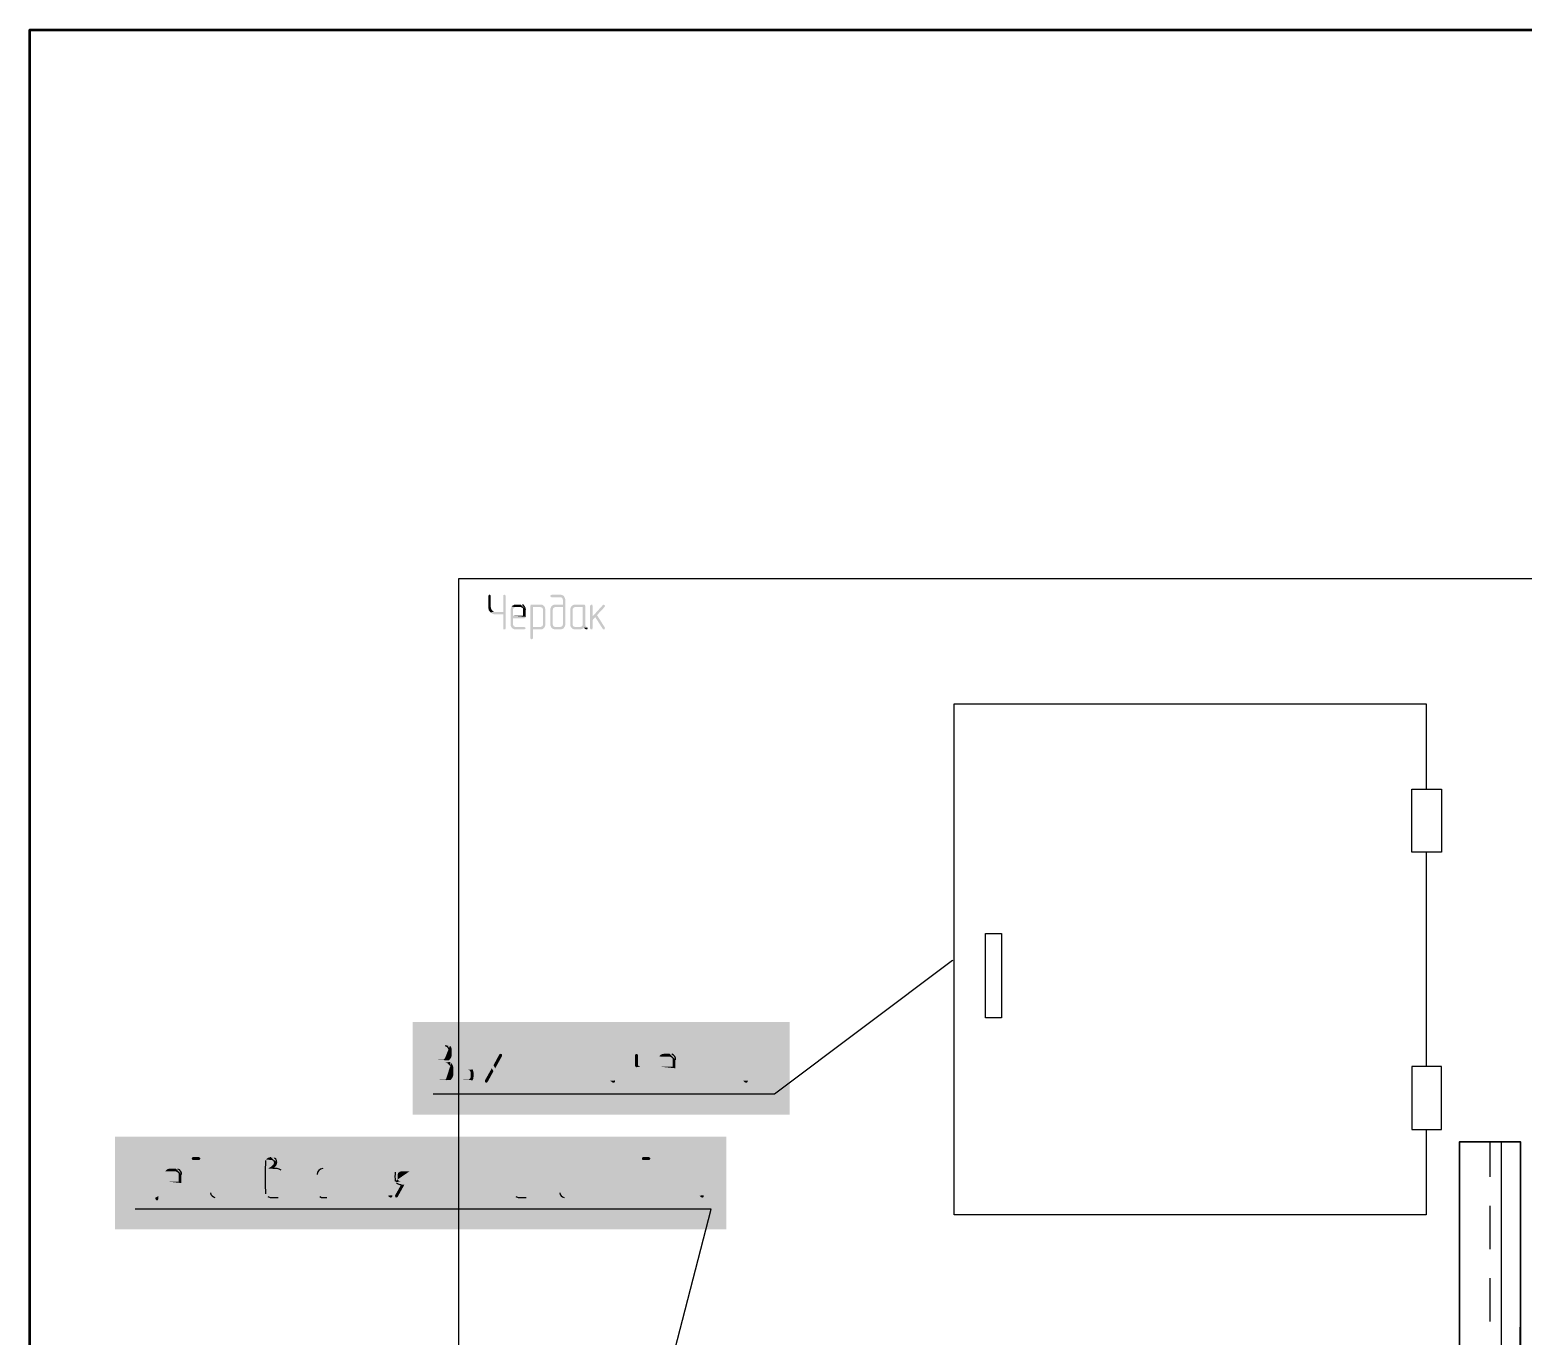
# Model space of a CAD drawing. Header units: millimetres. Extents: x -211 to 10565, y -2293 to 2244.
# Drawn here: x 5045.2 to 5174, y 184.3 to 296.9 of the extents above; entities that cross this region are included whole.
import ezdxf

# ---------------------------------------------------------------- set-up
doc = ezdxf.new("R2010")
doc.units = ezdxf.units.MM
doc.layers.add('PDF _Геометрия', color=7, linetype='Continuous')
doc.layers.add('PDF _Сплошная заливка', color=7, linetype='Continuous')

msp = doc.modelspace()

# ---------------------------------------------------------------- hatches: boundary and pattern name
at = {"layer": 'PDF _Сплошная заливка', "transparency": 33554559}
for points in [[(5084.81, 248.22), (5084.74, 248.18), (5084.7, 248.1), (5084.7, 247.08), (5084.72, 247.02), (5084.74, 246.89), (5084.83, 246.76), (5084.89, 246.7), (5085.34, 246.72), (5085.25, 246.72), (5085.19, 246.74), (5085.1, 246.79), (5085.04, 246.85), (5084.96, 246.98), (5084.94, 247.06), (5084.91, 247.15), (5084.91, 248.12), (5084.89, 248.18)], [(5086.1, 248.22), (5086.01, 248.18), (5085.99, 248.1), (5085.99, 246.72), (5085.34, 246.72), (5084.89, 246.7), (5084.96, 246.64), (5085.02, 246.6), (5085.1, 246.55), (5085.19, 246.53), (5085.25, 246.51), (5085.99, 246.51), (5085.99, 245.33), (5086.01, 245.24), (5086.1, 245.22), (5086.18, 245.24), (5086.2, 245.33), (5086.2, 248.12), (5086.16, 248.18)], [(5089.21, 247.36), (5088.43, 247.36), (5088.36, 247.34), (5088.34, 247.25), (5088.34, 244.46), (5088.38, 244.39), (5088.45, 244.37), (5088.53, 244.39), (5088.55, 244.48), (5088.55, 245.22), (5089.29, 245.22), (5089.36, 245.24), (5089.44, 245.28), (5089.51, 245.35), (5089.55, 245.41), (5088.55, 245.43), (5088.55, 247.15), (5089.21, 247.15), (5089.55, 247.17), (5089.51, 247.23), (5089.44, 247.29), (5089.36, 247.34), (5089.29, 247.36)], [(5090.9, 248.22), (5090.16, 248.22), (5090.16, 248.2), (5090.08, 248.18), (5090.06, 248.1), (5090.08, 248.03), (5090.16, 247.99), (5090.99, 247.99), (5091.07, 247.93), (5091.11, 247.86), (5091.14, 247.78), (5091.14, 247.36), (5090.39, 247.36), (5090.33, 247.34), (5090.25, 247.29), (5090.18, 247.23), (5090.12, 247.17), (5091.14, 247.15), (5091.14, 245.64), (5091.11, 245.56), (5091.07, 245.49), (5090.99, 245.45), (5090.9, 245.43), (5090.48, 245.43), (5090.12, 245.41), (5090.18, 245.35), (5090.25, 245.28), (5090.33, 245.26), (5090.39, 245.22), (5091.01, 245.22), (5091.07, 245.26), (5091.16, 245.28), (5091.22, 245.35), (5091.3, 245.47), (5091.33, 245.56), (5091.35, 245.64), (5091.35, 247.78), (5091.33, 247.86), (5091.3, 247.95), (5091.26, 248.01), (5091.22, 248.1), (5091.16, 248.14), (5091.07, 248.18), (5091.01, 248.2)], [(5092.96, 247.36), (5092.11, 247.36), (5092.02, 247.31), (5091.96, 247.29), (5091.9, 247.23), (5091.85, 247.17), (5092.85, 247.15), (5092.85, 245.64), (5092.83, 245.56), (5092.79, 245.49), (5092.7, 245.45), (5092.64, 245.43), (5092.19, 245.43), (5093.21, 245.43), (5093.15, 245.45), (5093.1, 245.52), (5093.06, 245.56), (5093.06, 247.27), (5093.02, 247.34)], [(5093.59, 247.36), (5093.53, 247.31), (5093.48, 247.25), (5093.48, 245.33), (5093.53, 245.24), (5093.59, 245.22), (5093.67, 245.24), (5093.7, 245.33), (5093.7, 246.02), (5093.93, 246.28), (5093.7, 246.34), (5093.7, 247.25), (5093.67, 247.34)], [(5094.67, 247.36), (5094.58, 247.31), (5093.7, 246.34), (5093.93, 246.28), (5094.58, 245.26), (5094.61, 245.24), (5094.67, 245.22), (5094.73, 245.24), (5094.77, 245.33), (5094.75, 245.39), (5094.08, 246.45), (5094.75, 247.17), (5094.77, 247.25), (5094.73, 247.31)], [(5086.71, 247.17), (5086.67, 247.08), (5086.65, 247.02), (5086.63, 246.93), (5086.63, 245.56), (5086.67, 245.47), (5086.69, 245.41), (5086.76, 245.35), (5086.82, 245.28), (5086.88, 245.26), (5086.97, 245.22), (5087.81, 245.22), (5087.88, 245.26), (5087.92, 245.33), (5087.88, 245.39), (5087.81, 245.43), (5087.05, 245.43), (5086.97, 245.45), (5086.9, 245.49), (5086.86, 245.56), (5086.84, 245.64), (5086.84, 246.17), (5087.81, 246.17), (5087.83, 246.19), (5087.9, 246.21), (5087.92, 246.3), (5086.84, 246.4), (5086.84, 246.93), (5086.86, 247.02), (5086.9, 247.08), (5086.97, 247.12), (5087.05, 247.15), (5087.5, 247.15)], [(5089.55, 247.17), (5089.21, 247.15), (5089.27, 247.12), (5089.36, 247.08), (5089.4, 247.02), (5089.42, 246.93), (5089.42, 245.64), (5089.4, 245.56), (5089.36, 245.49), (5089.27, 245.45), (5089.21, 245.43), (5088.55, 245.43), (5089.55, 245.41), (5089.59, 245.47), (5089.63, 245.64), (5089.63, 246.93), (5089.59, 247.1)], [(5090.12, 247.17), (5090.1, 247.1), (5090.06, 247.02), (5090.06, 245.56), (5090.1, 245.49), (5090.12, 245.41), (5090.48, 245.43), (5090.39, 245.45), (5090.33, 245.49), (5090.29, 245.56), (5090.27, 245.64), (5090.27, 246.93), (5090.29, 247.02), (5090.33, 247.08), (5090.39, 247.12), (5090.48, 247.15), (5091.14, 247.15)], [(5091.85, 247.17), (5091.81, 247.08), (5091.79, 247.02), (5091.77, 246.93), (5091.77, 245.56), (5091.81, 245.47), (5091.83, 245.41), (5091.9, 245.35), (5091.96, 245.28), (5092.02, 245.26), (5092.11, 245.22), (5092.66, 245.22), (5092.74, 245.24), (5092.81, 245.26), (5092.89, 245.3), (5092.96, 245.37), (5093.27, 245.37), (5093.21, 245.43), (5092.19, 245.43), (5092.11, 245.45), (5092.05, 245.49), (5092, 245.56), (5091.98, 245.64), (5091.98, 246.93), (5092, 247.02), (5092.05, 247.08), (5092.11, 247.12), (5092.19, 247.15), (5092.85, 247.15)], [(5093.27, 245.37), (5092.96, 245.37), (5092.98, 245.33), (5093.04, 245.28), (5093.06, 245.26), (5093.15, 245.22), (5093.17, 245.22), (5093.25, 245.24), (5093.27, 245.33)], [(5080.81, 209.61), (5080.05, 209.61), (5079.96, 209.56), (5079.94, 209.48), (5079.94, 206.22), (5079.98, 206.14), (5080.07, 206.12), (5081.02, 206.12), (5081.11, 206.14), (5081.19, 206.16), (5081.27, 206.22), (5081.36, 206.26), (5081.44, 206.35), (5080.2, 206.37), (5080.2, 207.85), (5080.94, 207.85), (5081.44, 207.91), (5081.36, 207.98), (5081.27, 208.02), (5081.3, 208.04), (5080.2, 208.1), (5080.2, 209.35), (5080.81, 209.35), (5081.34, 209.37), (5081.27, 209.44), (5081.19, 209.5), (5081.11, 209.54), (5081, 209.59), (5080.91, 209.59)], [(5089.4, 209.61), (5088.51, 209.61), (5088.43, 209.56), (5088.41, 209.48), (5088.43, 209.4), (5088.53, 209.35), (5089.4, 209.35), (5089.48, 209.33), (5089.57, 209.29), (5089.63, 209.2), (5089.65, 209.1), (5089.65, 208.61), (5088.89, 208.61), (5088.81, 208.59), (5088.7, 208.57), (5088.62, 208.53), (5088.55, 208.46), (5088.49, 208.38), (5089.65, 208.36), (5089.65, 206.62), (5089.63, 206.52), (5089.57, 206.43), (5089.48, 206.39), (5089.4, 206.37), (5088.89, 206.37), (5088.49, 206.35), (5088.55, 206.26), (5088.62, 206.2), (5088.7, 206.16), (5088.81, 206.12), (5089.51, 206.12), (5089.68, 206.2), (5089.76, 206.26), (5089.8, 206.33), (5089.87, 206.41), (5089.89, 206.52), (5089.89, 209.2), (5089.87, 209.29), (5089.82, 209.37), (5089.68, 209.52), (5089.59, 209.56), (5089.48, 209.59)], [(5104.34, 209.61), (5103.45, 209.61), (5103.37, 209.56), (5103.34, 209.48), (5103.37, 209.4), (5103.47, 209.35), (5104.34, 209.35), (5104.42, 209.33), (5104.51, 209.29), (5104.57, 209.2), (5104.59, 209.1), (5104.59, 208.61), (5103.83, 208.61), (5103.75, 208.59), (5103.64, 208.57), (5103.56, 208.53), (5103.49, 208.46), (5103.43, 208.38), (5104.59, 208.36), (5104.59, 206.62), (5104.57, 206.52), (5104.51, 206.43), (5104.42, 206.39), (5104.34, 206.37), (5103.83, 206.37), (5103.43, 206.35), (5103.49, 206.26), (5103.56, 206.2), (5103.64, 206.16), (5103.75, 206.12), (5104.45, 206.12), (5104.61, 206.2), (5104.7, 206.26), (5104.74, 206.33), (5104.81, 206.41), (5104.83, 206.52), (5104.83, 209.2), (5104.81, 209.29), (5104.76, 209.37), (5104.61, 209.52), (5104.53, 209.56), (5104.42, 209.59)], [(5082.31, 208.61), (5082.23, 208.57), (5082.18, 208.49), (5082.18, 206.22), (5082.23, 206.14), (5082.31, 206.12), (5083.03, 206.12), (5083.2, 206.2), (5083.28, 206.26), (5083.35, 206.33), (5082.44, 206.37), (5082.44, 207.24), (5082.93, 207.24), (5083.35, 207.26), (5083.28, 207.34), (5083.2, 207.41), (5083.12, 207.45), (5083.03, 207.47), (5082.93, 207.49), (5082.44, 207.49), (5082.44, 208.49), (5082.4, 208.57)], [(5083.79, 208.61), (5083.71, 208.57), (5083.67, 208.49), (5083.67, 206.22), (5083.71, 206.14), (5083.79, 206.12), (5083.88, 206.14), (5083.9, 206.16), (5083.92, 206.24), (5083.92, 208.49), (5083.88, 208.57)], [(5084.53, 208.61), (5084.43, 208.57), (5084.41, 208.49), (5084.41, 208.42), (5085, 207.36), (5085.15, 207.11), (5085.65, 206.18), (5085.68, 206.16), (5085.76, 206.12), (5085.87, 206.16), (5085.89, 206.24), (5085.89, 206.31), (5085.3, 207.36), (5085.15, 207.62), (5084.64, 208.55), (5084.62, 208.57)], [(5085.76, 208.61), (5085.7, 208.59), (5085.65, 208.55), (5085.15, 207.62), (5085.3, 207.36), (5085.89, 208.42), (5085.89, 208.49), (5085.87, 208.57)], [(5086.48, 208.38), (5086.4, 208.21), (5086.4, 206.52), (5086.42, 206.43), (5086.48, 206.33), (5086.88, 206.37), (5086.8, 206.39), (5086.71, 206.43), (5086.65, 206.52), (5086.65, 208.21), (5086.71, 208.27), (5086.8, 208.34), (5086.88, 208.36), (5087.39, 208.36)], [(5087.39, 208.61), (5086.88, 208.61), (5086.78, 208.59), (5086.69, 208.57), (5086.61, 208.53), (5086.52, 208.44), (5086.48, 208.38), (5087.39, 208.36), (5087.47, 208.34), (5087.56, 208.27), (5087.62, 208.21), (5087.64, 208.1), (5087.64, 206.62), (5087.62, 206.52), (5087.56, 206.43), (5087.47, 206.39), (5087.39, 206.37), (5086.88, 206.37), (5086.48, 206.33), (5086.61, 206.2), (5086.78, 206.12), (5087.47, 206.12), (5087.58, 206.16), (5087.67, 206.2), (5087.75, 206.26), (5087.79, 206.33), (5087.86, 206.41), (5087.88, 206.52), (5087.88, 208.21), (5087.86, 208.29), (5087.81, 208.38), (5087.75, 208.46), (5087.67, 208.53), (5087.58, 208.57), (5087.5, 208.59)], [(5088.49, 208.38), (5088.41, 208.21), (5088.41, 206.52), (5088.43, 206.43), (5088.49, 206.35), (5088.89, 206.37), (5088.81, 206.39), (5088.72, 206.43), (5088.66, 206.52), (5088.66, 208.21), (5088.72, 208.27), (5088.81, 208.34), (5088.89, 208.36), (5089.65, 208.36)], [(5092, 208.61), (5091.92, 208.57), (5091.88, 208.49), (5091.88, 206.24), (5091.92, 206.14), (5092, 206.12), (5092.09, 206.14), (5092.09, 206.16), (5092.13, 206.24), (5092.13, 207.24), (5093.12, 207.24), (5092.13, 207.49), (5092.13, 208.49), (5092.09, 208.57)], [(5093.23, 208.61), (5093.15, 208.57), (5093.12, 208.49), (5093.12, 207.49), (5092.13, 207.49), (5093.12, 207.24), (5093.12, 206.24), (5093.15, 206.14), (5093.23, 206.12), (5093.34, 206.14), (5093.34, 206.16), (5093.36, 206.24), (5093.36, 208.49), (5093.31, 208.57)], [(5093.97, 208.38), (5093.89, 208.21), (5093.89, 206.52), (5093.91, 206.43), (5093.97, 206.33), (5094.03, 206.26), (5094.1, 206.2), (5094.27, 206.12), (5094.9, 206.12), (5095.01, 206.14), (5095.09, 206.16), (5095.18, 206.22), (5095.24, 206.28), (5095.62, 206.31), (5095.54, 206.35), (5094.37, 206.37), (5094.29, 206.39), (5094.2, 206.43), (5094.14, 206.52), (5094.14, 208.21), (5094.2, 208.27), (5094.29, 208.34), (5094.37, 208.36), (5095.13, 208.36)], [(5095.24, 208.61), (5094.37, 208.61), (5094.27, 208.59), (5094.18, 208.57), (5094.1, 208.53), (5094.01, 208.44), (5093.97, 208.38), (5095.13, 208.36), (5095.13, 206.62), (5095.11, 206.52), (5095.05, 206.43), (5094.97, 206.39), (5094.88, 206.37), (5094.37, 206.37), (5095.54, 206.35), (5095.49, 206.39), (5095.41, 206.45), (5095.39, 206.52), (5095.37, 206.62), (5095.37, 208.51), (5095.35, 208.57)], [(5097.48, 208.61), (5097.4, 208.57), (5097.36, 208.49), (5097.36, 207.64), (5097.38, 207.53), (5097.44, 207.45), (5097.84, 207.49), (5097.76, 207.51), (5097.67, 207.55), (5097.61, 207.64), (5097.61, 208.49), (5097.57, 208.57)], [(5098.71, 208.61), (5098.63, 208.57), (5098.61, 208.49), (5098.61, 207.49), (5097.84, 207.49), (5097.44, 207.45), (5097.57, 207.32), (5097.65, 207.28), (5097.74, 207.24), (5098.61, 207.24), (5098.61, 206.22), (5098.63, 206.14), (5098.71, 206.12), (5098.82, 206.14), (5098.82, 206.16), (5098.84, 206.24), (5098.84, 208.49), (5098.8, 208.57)], [(5099.45, 208.38), (5099.37, 208.21), (5099.37, 206.52), (5099.39, 206.43), (5099.45, 206.33), (5099.58, 206.2), (5099.66, 206.16), (5099.75, 206.12), (5100.74, 206.12), (5100.83, 206.16), (5100.85, 206.24), (5100.81, 206.33), (5100.72, 206.37), (5099.85, 206.37), (5099.77, 206.39), (5099.68, 206.43), (5099.62, 206.52), (5099.62, 207.24), (5100.76, 207.24), (5100.83, 207.28), (5100.85, 207.36), (5099.62, 207.49), (5099.62, 208.21), (5099.68, 208.27), (5099.77, 208.34), (5099.85, 208.36), (5100.36, 208.36)], [(5102.35, 208.61), (5101.46, 208.61), (5101.38, 208.57), (5101.36, 208.49), (5101.36, 205.25), (5101.4, 205.16), (5101.48, 205.12), (5101.57, 205.16), (5101.61, 205.25), (5101.61, 206.12), (5102.46, 206.12), (5102.54, 206.16), (5102.63, 206.2), (5102.71, 206.26), (5102.75, 206.33), (5101.61, 206.37), (5101.61, 208.36), (5102.35, 208.36), (5102.75, 208.38), (5102.69, 208.46), (5102.63, 208.53), (5102.54, 208.57), (5102.46, 208.59)], [(5102.75, 208.38), (5102.35, 208.36), (5102.44, 208.34), (5102.52, 208.27), (5102.58, 208.21), (5102.6, 208.1), (5102.6, 206.62), (5102.58, 206.52), (5102.52, 206.43), (5102.44, 206.39), (5102.35, 206.37), (5101.61, 206.37), (5102.75, 206.33), (5102.82, 206.41), (5102.84, 206.52), (5102.84, 208.21), (5102.82, 208.29)], [(5103.43, 208.38), (5103.34, 208.21), (5103.34, 206.52), (5103.37, 206.43), (5103.43, 206.35), (5103.83, 206.37), (5103.75, 206.39), (5103.66, 206.43), (5103.6, 206.52), (5103.6, 208.21), (5103.66, 208.27), (5103.75, 208.34), (5103.83, 208.36), (5104.59, 208.36)], [(5105.42, 208.38), (5105.33, 208.21), (5105.33, 206.52), (5105.36, 206.43), (5105.42, 206.33), (5105.55, 206.2), (5105.71, 206.12), (5106.35, 206.12), (5106.46, 206.14), (5106.54, 206.16), (5106.62, 206.22), (5106.69, 206.28), (5107.07, 206.31), (5106.98, 206.35), (5105.82, 206.37), (5105.74, 206.39), (5105.65, 206.43), (5105.59, 206.52), (5105.59, 208.21), (5105.65, 208.27), (5105.74, 208.34), (5105.82, 208.36), (5106.58, 208.36)], [(5106.69, 208.61), (5105.82, 208.61), (5105.71, 208.59), (5105.63, 208.57), (5105.55, 208.53), (5105.46, 208.44), (5105.42, 208.38), (5106.58, 208.36), (5106.58, 206.62), (5106.56, 206.52), (5106.5, 206.43), (5106.41, 206.39), (5106.33, 206.37), (5105.82, 206.37), (5106.98, 206.35), (5106.94, 206.39), (5106.86, 206.45), (5106.84, 206.52), (5106.82, 206.62), (5106.82, 208.51), (5106.79, 208.57)], [(5107.45, 208.61), (5107.37, 208.57), (5107.32, 208.49), (5107.32, 206.22), (5107.37, 206.14), (5107.45, 206.12), (5107.53, 206.14), (5107.53, 206.16), (5107.58, 206.24), (5107.58, 207.05), (5107.83, 207.34), (5107.58, 207.43), (5107.58, 208.49), (5107.53, 208.57)], [(5108.7, 208.61), (5108.68, 208.61), (5108.59, 208.57), (5107.58, 207.43), (5107.83, 207.34), (5108.59, 206.18), (5108.64, 206.14), (5108.68, 206.12), (5108.78, 206.16), (5108.8, 206.24), (5108.8, 206.31), (5108.02, 207.55), (5108.78, 208.4), (5108.83, 208.49), (5108.78, 208.57)], [(5083.35, 207.26), (5082.93, 207.24), (5083.03, 207.22), (5083.09, 207.17), (5083.16, 207.09), (5083.18, 206.98), (5083.18, 206.62), (5083.16, 206.52), (5083.09, 206.43), (5083.03, 206.39), (5082.93, 206.37), (5082.44, 206.37), (5083.35, 206.33), (5083.39, 206.41), (5083.43, 206.62), (5083.43, 206.98), (5083.41, 207.09), (5083.39, 207.17)], [(5085, 207.36), (5084.41, 206.31), (5084.41, 206.24), (5084.43, 206.16), (5084.53, 206.12), (5084.6, 206.14), (5084.64, 206.18), (5085.15, 207.11)], [(5095.62, 206.31), (5095.24, 206.28), (5095.35, 206.18), (5095.39, 206.16), (5095.47, 206.12), (5095.52, 206.12), (5095.6, 206.14), (5095.64, 206.24)], [(5107.07, 206.31), (5106.69, 206.28), (5106.79, 206.18), (5106.84, 206.16), (5106.92, 206.12), (5106.96, 206.12), (5107.05, 206.14), (5107.09, 206.24)], [(5055.86, 199.7), (5054.87, 199.7), (5054.8, 199.68), (5054.78, 199.66), (5054.74, 199.58), (5054.51, 196.47), (5054.76, 196.47), (5054.99, 199.45), (5055.73, 199.45), (5055.99, 199.58), (5055.99, 199.6), (5055.97, 199.68)], [(5059.73, 199.7), (5059.23, 199.7), (5059.14, 199.66), (5059.12, 199.58), (5059.14, 199.49), (5059.23, 199.45), (5059.73, 199.45), (5059.82, 199.49), (5059.86, 199.58), (5059.82, 199.66)], [(5088.22, 199.7), (5086.97, 199.7), (5086.88, 199.66), (5086.84, 199.6), (5086.86, 199.53), (5087.69, 198.71), (5087.35, 198.71), (5087.26, 198.69), (5087.16, 198.67), (5087.07, 198.62), (5087.01, 198.56), (5086.95, 198.48), (5086.86, 198.31), (5086.86, 196.61), (5086.88, 196.53), (5086.95, 196.44), (5087.35, 196.47), (5087.26, 196.49), (5087.18, 196.53), (5087.11, 196.61), (5087.11, 198.31), (5087.18, 198.37), (5087.26, 198.43), (5087.35, 198.46), (5087.86, 198.46), (5088.28, 198.48), (5088.22, 198.54), (5088.22, 198.56), (5088.19, 198.56), (5087.28, 199.45), (5088.24, 199.45), (5088.32, 199.49), (5088.34, 199.58), (5088.3, 199.66)], [(5098.56, 199.7), (5098.05, 199.7), (5097.97, 199.66), (5097.95, 199.58), (5097.97, 199.49), (5098.05, 199.45), (5098.56, 199.45), (5098.65, 199.49), (5098.69, 199.58), (5098.65, 199.66)], [(5055.99, 199.58), (5055.73, 199.45), (5055.73, 196.47), (5054.36, 196.47), (5054.27, 196.42), (5054.25, 196.34), (5054.25, 196.09), (5054.3, 196), (5054.38, 195.96), (5054.46, 196), (5054.51, 196.09), (5054.51, 196.21), (5055.99, 196.21), (5056.24, 196.34), (5056.24, 196.36), (5056.2, 196.44), (5056.11, 196.47), (5055.99, 196.47)], [(5056.83, 198.48), (5056.75, 198.31), (5056.75, 196.61), (5056.77, 196.53), (5056.83, 196.42), (5056.9, 196.36), (5056.96, 196.3), (5057.13, 196.21), (5058.13, 196.21), (5058.21, 196.25), (5058.23, 196.34), (5058.19, 196.42), (5058.1, 196.47), (5057.24, 196.47), (5057.15, 196.49), (5057.07, 196.53), (5057, 196.61), (5057, 197.33), (5058.15, 197.33), (5058.21, 197.38), (5058.23, 197.46), (5057, 197.59), (5057, 198.31), (5057.07, 198.37), (5057.15, 198.43), (5057.24, 198.46), (5057.74, 198.46)], [(5058.87, 198.71), (5058.78, 198.67), (5058.74, 198.58), (5058.74, 196.61), (5058.76, 196.53), (5058.82, 196.44), (5059.23, 196.47), (5059.14, 196.49), (5059.06, 196.53), (5058.99, 196.61), (5058.99, 198.58), (5058.95, 198.67)], [(5060.09, 198.71), (5060.01, 198.67), (5059.99, 198.58), (5059.99, 196.47), (5059.23, 196.47), (5058.82, 196.44), (5058.89, 196.36), (5058.95, 196.3), (5059.04, 196.25), (5059.14, 196.21), (5060.14, 196.21), (5060.2, 196.25), (5060.22, 196.34), (5060.22, 198.58), (5060.18, 198.67)], [(5064.45, 198.71), (5062.82, 198.71), (5062.74, 198.67), (5062.72, 198.58), (5062.72, 196.34), (5062.76, 196.23), (5062.84, 196.21), (5062.93, 196.23), (5062.93, 196.25), (5062.97, 196.34), (5062.97, 198.46), (5064.45, 198.46), (5064.88, 198.48), (5064.81, 198.56), (5064.73, 198.62), (5064.64, 198.67), (5064.56, 198.69)], [(5063.97, 198.46), (5063.71, 198.46), (5063.71, 196.34), (5063.75, 196.23), (5063.84, 196.21), (5063.92, 196.23), (5063.92, 196.25), (5063.97, 196.34)], [(5064.88, 198.48), (5064.45, 198.46), (5064.56, 198.43), (5064.62, 198.37), (5064.68, 198.31), (5064.71, 198.2), (5064.71, 196.34), (5064.75, 196.23), (5064.83, 196.21), (5064.92, 196.23), (5064.92, 196.25), (5064.96, 196.34), (5064.96, 198.2), (5064.94, 198.31), (5064.92, 198.39)], [(5067.58, 198.71), (5067.5, 198.67), (5067.46, 198.58), (5067.46, 196.61), (5067.48, 196.53), (5067.54, 196.44), (5067.94, 196.47), (5067.86, 196.49), (5067.77, 196.53), (5067.71, 196.61), (5067.71, 198.58), (5067.67, 198.67)], [(5068.81, 198.71), (5068.73, 198.67), (5068.71, 198.58), (5068.71, 196.47), (5067.94, 196.47), (5067.54, 196.44), (5067.6, 196.36), (5067.67, 196.3), (5067.75, 196.25), (5067.86, 196.21), (5068.71, 196.21), (5068.71, 195.73), (5068.68, 195.62), (5068.62, 195.54), (5068.56, 195.49), (5068.45, 195.47), (5067.69, 195.47), (5067.6, 195.43), (5067.58, 195.34), (5067.6, 195.26), (5067.71, 195.22), (5068.56, 195.22), (5068.73, 195.3), (5068.81, 195.37), (5068.85, 195.43), (5068.92, 195.51), (5068.94, 195.62), (5068.94, 198.58), (5068.9, 198.67)], [(5069.57, 198.71), (5069.49, 198.67), (5069.45, 198.58), (5069.45, 196.34), (5069.49, 196.23), (5069.57, 196.21), (5069.66, 196.23), (5069.66, 196.25), (5069.7, 196.34), (5069.7, 197.33), (5069.93, 197.33), (5069.7, 197.59), (5069.7, 198.58), (5069.66, 198.67)], [(5071.79, 198.71), (5071.71, 198.67), (5071.67, 198.58), (5071.67, 196.61), (5071.69, 196.53), (5071.75, 196.42), (5071.82, 196.36), (5071.88, 196.3), (5072.05, 196.21), (5073.91, 196.21), (5073.91, 195.83), (5073.95, 195.75), (5074.04, 195.73), (5074.12, 195.75), (5074.16, 195.83), (5074.16, 196.36), (5074.12, 196.44), (5074.04, 196.47), (5072.15, 196.47), (5072.07, 196.49), (5071.99, 196.53), (5071.92, 196.61), (5071.92, 198.58), (5071.88, 198.67)], [(5072.79, 198.71), (5072.7, 198.67), (5072.66, 198.58), (5072.66, 196.47), (5072.15, 196.47), (5072.92, 196.47), (5072.92, 198.58), (5072.87, 198.67)], [(5073.78, 198.71), (5073.7, 198.67), (5073.66, 198.58), (5073.66, 196.47), (5072.92, 196.47), (5073.91, 196.47), (5073.91, 198.58), (5073.87, 198.67)], [(5074.76, 198.48), (5074.71, 198.39), (5074.67, 198.31), (5074.67, 196.61), (5074.69, 196.53), (5074.76, 196.42), (5074.82, 196.36), (5074.88, 196.3), (5075.05, 196.21), (5075.69, 196.21), (5075.79, 196.23), (5075.88, 196.25), (5075.96, 196.32), (5076.03, 196.38), (5076.41, 196.4), (5076.32, 196.44), (5075.16, 196.47), (5075.07, 196.49), (5074.99, 196.53), (5074.93, 196.61), (5074.93, 198.31), (5074.99, 198.37), (5075.07, 198.43), (5075.16, 198.46), (5075.92, 198.46)], [(5076.03, 198.71), (5075.16, 198.71), (5075.05, 198.69), (5074.97, 198.67), (5074.88, 198.62), (5074.8, 198.54), (5074.76, 198.48), (5075.92, 198.46), (5075.92, 196.72), (5075.9, 196.61), (5075.84, 196.53), (5075.75, 196.49), (5075.67, 196.47), (5075.16, 196.47), (5076.32, 196.44), (5076.28, 196.49), (5076.2, 196.55), (5076.17, 196.61), (5076.15, 196.72), (5076.15, 198.6), (5076.13, 198.67)], [(5081.87, 198.71), (5080.24, 198.71), (5080.15, 198.67), (5080.13, 198.58), (5080.13, 196.34), (5080.17, 196.23), (5080.26, 196.21), (5080.34, 196.23), (5080.34, 196.25), (5080.39, 196.34), (5080.39, 198.46), (5081.87, 198.46), (5082.29, 198.48), (5082.23, 198.56), (5082.14, 198.62), (5082.06, 198.67), (5081.97, 198.69)], [(5081.38, 198.46), (5081.13, 198.46), (5081.13, 196.34), (5081.17, 196.23), (5081.25, 196.21), (5081.34, 196.23), (5081.34, 196.25), (5081.38, 196.34)], [(5082.29, 198.48), (5081.87, 198.46), (5081.97, 198.43), (5082.04, 198.37), (5082.1, 198.31), (5082.12, 198.2), (5082.12, 196.34), (5082.16, 196.23), (5082.25, 196.21), (5082.33, 196.23), (5082.33, 196.25), (5082.37, 196.34), (5082.37, 198.2), (5082.35, 198.31), (5082.33, 198.39)], [(5083.88, 198.71), (5082.99, 198.71), (5082.9, 198.67), (5082.88, 198.58), (5082.88, 195.34), (5082.93, 195.26), (5083.01, 195.22), (5083.09, 195.26), (5083.14, 195.34), (5083.14, 196.21), (5083.98, 196.21), (5084.15, 196.3), (5084.24, 196.36), (5084.28, 196.42), (5083.14, 196.47), (5083.14, 198.46), (5083.88, 198.46), (5084.28, 198.48), (5084.22, 198.56), (5084.15, 198.62), (5084.07, 198.67), (5083.98, 198.69)], [(5084.28, 198.48), (5083.88, 198.46), (5083.96, 198.43), (5084.05, 198.37), (5084.11, 198.31), (5084.13, 198.2), (5084.13, 196.72), (5084.11, 196.61), (5084.05, 196.53), (5083.96, 196.49), (5083.88, 196.47), (5083.14, 196.47), (5084.28, 196.42), (5084.34, 196.51), (5084.36, 196.61), (5084.36, 198.31), (5084.34, 198.39)], [(5085, 198.71), (5084.91, 198.67), (5084.87, 198.58), (5084.87, 196.61), (5084.89, 196.53), (5084.96, 196.44), (5085.36, 196.47), (5085.27, 196.49), (5085.19, 196.53), (5085.13, 196.61), (5085.13, 198.58), (5085.08, 198.67)], [(5086.23, 198.71), (5086.14, 198.67), (5086.12, 198.58), (5086.12, 196.47), (5085.36, 196.47), (5084.96, 196.44), (5085.02, 196.36), (5085.08, 196.3), (5085.17, 196.25), (5085.27, 196.21), (5086.12, 196.21), (5086.12, 195.73), (5086.1, 195.62), (5086.04, 195.54), (5085.97, 195.49), (5085.87, 195.47), (5085.1, 195.47), (5085.02, 195.43), (5085, 195.34), (5085.02, 195.26), (5085.13, 195.22), (5085.97, 195.22), (5086.14, 195.3), (5086.23, 195.37), (5086.27, 195.43), (5086.33, 195.51), (5086.35, 195.62), (5086.35, 198.58), (5086.31, 198.67)], [(5088.93, 198.48), (5088.85, 198.31), (5088.85, 196.61), (5088.87, 196.53), (5088.93, 196.42), (5089.34, 196.47), (5089.25, 196.49), (5089.17, 196.53), (5089.1, 196.61), (5089.1, 198.31), (5089.17, 198.37), (5089.25, 198.43), (5089.34, 198.46), (5089.84, 198.46)], [(5089.84, 198.71), (5089.34, 198.71), (5089.23, 198.69), (5089.15, 198.67), (5089.06, 198.62), (5088.98, 198.54), (5088.93, 198.48), (5089.84, 198.46), (5089.93, 198.43), (5090.01, 198.37), (5090.08, 198.31), (5090.1, 198.2), (5090.1, 196.72), (5090.08, 196.61), (5090.01, 196.53), (5089.93, 196.49), (5089.84, 196.47), (5089.34, 196.47), (5088.93, 196.42), (5089.06, 196.3), (5089.23, 196.21), (5089.93, 196.21), (5090.04, 196.25), (5090.12, 196.3), (5090.2, 196.36), (5090.25, 196.42), (5090.31, 196.51), (5090.33, 196.61), (5090.33, 198.31), (5090.31, 198.39), (5090.27, 198.48), (5090.2, 198.56), (5090.12, 198.62), (5090.04, 198.67), (5089.95, 198.69)], [(5094.58, 198.71), (5092.96, 198.71), (5092.87, 198.67), (5092.85, 198.58), (5092.85, 196.34), (5092.89, 196.23), (5092.98, 196.21), (5093.06, 196.23), (5093.06, 196.25), (5093.1, 196.34), (5093.1, 198.46), (5094.58, 198.46), (5095.01, 198.48), (5094.94, 198.56), (5094.86, 198.62), (5094.77, 198.67), (5094.69, 198.69)], [(5094.1, 198.46), (5093.84, 198.46), (5093.84, 196.34), (5093.89, 196.23), (5093.97, 196.21), (5094.06, 196.23), (5094.06, 196.25), (5094.1, 196.34)], [(5095.01, 198.48), (5094.58, 198.46), (5094.69, 198.43), (5094.82, 198.31), (5094.84, 198.2), (5094.84, 196.34), (5094.88, 196.23), (5094.97, 196.21), (5095.05, 196.23), (5095.05, 196.25), (5095.09, 196.34), (5095.09, 198.2), (5095.07, 198.31), (5095.05, 198.39)], [(5095.66, 198.48), (5095.58, 198.31), (5095.58, 196.61), (5095.6, 196.53), (5095.66, 196.42), (5096.07, 196.47), (5095.98, 196.49), (5095.9, 196.53), (5095.83, 196.61), (5095.83, 198.31), (5095.9, 198.37), (5095.98, 198.43), (5096.07, 198.46), (5096.57, 198.46)], [(5096.57, 198.71), (5096.07, 198.71), (5095.96, 198.69), (5095.88, 198.67), (5095.79, 198.62), (5095.71, 198.54), (5095.66, 198.48), (5096.57, 198.46), (5096.66, 198.43), (5096.74, 198.37), (5096.81, 198.31), (5096.83, 198.2), (5096.83, 196.72), (5096.81, 196.61), (5096.74, 196.53), (5096.66, 196.49), (5096.57, 196.47), (5096.07, 196.47), (5095.66, 196.42), (5095.79, 196.3), (5095.96, 196.21), (5096.66, 196.21), (5096.76, 196.25), (5096.85, 196.3), (5096.93, 196.36), (5096.98, 196.42), (5097.04, 196.51), (5097.06, 196.61), (5097.06, 198.31), (5097.04, 198.39), (5097, 198.48), (5096.93, 198.56), (5096.85, 198.62), (5096.76, 198.67), (5096.68, 198.69)], [(5097.7, 198.71), (5097.61, 198.67), (5097.57, 198.58), (5097.57, 196.61), (5097.59, 196.53), (5097.65, 196.44), (5098.05, 196.47), (5097.97, 196.49), (5097.89, 196.53), (5097.82, 196.61), (5097.82, 198.58), (5097.78, 198.67)], [(5098.92, 198.71), (5098.84, 198.67), (5098.82, 198.58), (5098.82, 196.47), (5098.05, 196.47), (5097.65, 196.44), (5097.72, 196.36), (5097.78, 196.3), (5097.86, 196.25), (5097.97, 196.21), (5098.96, 196.21), (5099.03, 196.25), (5099.05, 196.34), (5099.05, 198.58), (5099.01, 198.67)], [(5099.68, 198.71), (5099.6, 198.67), (5099.56, 198.58), (5099.56, 196.32), (5099.6, 196.23), (5099.68, 196.21), (5099.77, 196.23), (5099.77, 196.25), (5099.81, 196.34), (5099.81, 197.14), (5100.07, 197.44), (5099.81, 197.52), (5099.81, 198.58), (5099.77, 198.67)], [(5100.93, 198.71), (5100.91, 198.71), (5100.83, 198.67), (5099.81, 197.52), (5100.07, 197.44), (5100.83, 196.28), (5100.87, 196.23), (5100.91, 196.21), (5101.02, 196.25), (5101.04, 196.34), (5101.04, 196.4), (5100.26, 197.65), (5101.02, 198.5), (5101.06, 198.58), (5101.02, 198.67)], [(5101.63, 198.48), (5101.55, 198.31), (5101.55, 196.61), (5101.57, 196.53), (5101.63, 196.42), (5101.76, 196.3), (5101.93, 196.21), (5102.56, 196.21), (5102.67, 196.23), (5102.75, 196.25), (5102.84, 196.32), (5102.9, 196.38), (5103.28, 196.4), (5103.2, 196.44), (5102.03, 196.47), (5101.95, 196.49), (5101.86, 196.53), (5101.8, 196.61), (5101.8, 198.31), (5101.86, 198.37), (5101.95, 198.43), (5102.03, 198.46), (5102.79, 198.46)], [(5102.9, 198.71), (5102.03, 198.71), (5101.93, 198.69), (5101.84, 198.67), (5101.76, 198.62), (5101.67, 198.54), (5101.63, 198.48), (5102.79, 198.46), (5102.79, 196.72), (5102.77, 196.61), (5102.71, 196.53), (5102.63, 196.49), (5102.54, 196.47), (5102.03, 196.47), (5103.2, 196.44), (5103.15, 196.49), (5103.07, 196.55), (5103.05, 196.61), (5103.03, 196.72), (5103.03, 198.6), (5103.01, 198.67)], [(5077.19, 197.33), (5076.66, 196.4), (5076.66, 196.34), (5076.68, 196.25), (5076.79, 196.21), (5076.85, 196.23), (5076.89, 196.28), (5077.47, 197.33), (5077.89, 197.33)], [(5056.24, 196.34), (5055.99, 196.21), (5055.99, 196.09), (5056.03, 196), (5056.11, 195.96), (5056.2, 196), (5056.24, 196.09)], [(5076.41, 196.4), (5076.03, 196.38), (5076.13, 196.28), (5076.17, 196.25), (5076.26, 196.21), (5076.3, 196.21), (5076.39, 196.23), (5076.43, 196.34)], [(5103.28, 196.4), (5102.9, 196.38), (5103.01, 196.28), (5103.13, 196.21), (5103.18, 196.21), (5103.26, 196.23), (5103.3, 196.34)]]:
    msp.add_hatch(color=256, dxfattribs=at).paths.add_polyline_path(points)
h = msp.add_hatch(color=256, dxfattribs=at)
h.paths.add_polyline_path([(5087.5, 247.36), (5086.97, 247.36), (5086.88, 247.31), (5086.82, 247.29), (5086.76, 247.23), (5086.71, 247.17), (5087.5, 247.15), (5087.56, 247.12), (5087.64, 247.08), (5087.69, 247.02), (5087.71, 246.93), (5087.71, 246.4), (5086.84, 246.4), (5087.92, 246.3), (5087.92, 246.93)], flags=0)
h.paths.add_polyline_path([(5087.64, 247.34), (5087.58, 247.36)], flags=0)
h = msp.add_hatch(color=256, dxfattribs=at)
h.paths.add_polyline_path([(5081.34, 209.37), (5080.81, 209.35), (5080.91, 209.35), (5081, 209.31)], flags=0)
h.paths.add_polyline_path([(5081.3, 208.84), (5081.3, 208.51)], flags=0)
h.paths.add_polyline_path([(5080.91, 208.1), (5080.2, 208.1), (5081.3, 208.04), (5081.38, 208.13), (5081.44, 208.21), (5081.49, 208.27), (5081.51, 208.32), (5081.53, 208.4), (5081.55, 208.51), (5081.55, 209.01), (5081.51, 209.14), (5081.47, 209.23), (5081.4, 209.31)], flags=0)
h = msp.add_hatch(color=256, dxfattribs=at)
h.paths.add_polyline_path([(5081.44, 207.91), (5080.94, 207.85), (5081.02, 207.85), (5081.11, 207.83), (5081.21, 207.77), (5081.27, 207.7), (5081.34, 207.64), (5081.4, 207.55), (5081.42, 207.45), (5081.42, 206.75)], flags=0)
h.paths.add_polyline_path([(5081.04, 206.37), (5080.2, 206.37), (5081.44, 206.35), (5081.51, 206.41), (5081.57, 206.5), (5081.66, 206.67), (5081.68, 206.77), (5081.68, 207.47), (5081.66, 207.55), (5081.61, 207.66), (5081.57, 207.74), (5081.51, 207.83)], flags=0)
h = msp.add_hatch(color=256, dxfattribs=at)
h.paths.add_polyline_path([(5100.36, 208.61), (5099.85, 208.61), (5099.75, 208.59), (5099.66, 208.57), (5099.58, 208.53), (5099.49, 208.44), (5099.45, 208.38), (5100.36, 208.36), (5100.45, 208.34), (5100.53, 208.27), (5100.59, 208.21), (5100.62, 208.1), (5100.62, 207.49), (5099.62, 207.49), (5100.85, 207.36), (5100.85, 208.1)], flags=0)
h.paths.add_polyline_path([(5100.55, 208.57), (5100.47, 208.59)], flags=0)
h = msp.add_hatch(color=256, dxfattribs=at)
h.paths.add_polyline_path([(5065.95, 199.7), (5065.89, 199.7), (5065.79, 199.66), (5065.7, 199.64), (5065.62, 199.58), (5065.59, 199.56), (5065.55, 199.49), (5065.95, 199.45), (5066.06, 199.43), (5066.14, 199.39), (5066.19, 199.3), (5066.21, 199.2), (5066.19, 199.11), (5066.14, 199.05), (5066.12, 199.03), (5065.98, 198.88), (5065.91, 198.84), (5065.72, 198.71), (5066.12, 198.71), (5066.23, 198.79), (5066.29, 198.84), (5066.34, 198.9), (5066.4, 198.96), (5066.44, 199.05), (5066.46, 199.11), (5066.46, 199.22)], flags=0)
h.paths.add_polyline_path([(5066.25, 199.62), (5066.17, 199.66), (5066.06, 199.68)], flags=0)
h = msp.add_hatch(color=256, dxfattribs=at)
h.paths.add_polyline_path([(5057.74, 198.71), (5057.24, 198.71), (5057.13, 198.69), (5057.05, 198.67), (5056.96, 198.62), (5056.88, 198.54), (5056.83, 198.48), (5057.74, 198.46), (5057.83, 198.43), (5057.91, 198.37), (5057.98, 198.31), (5058, 198.2), (5058, 197.59), (5057, 197.59), (5058.23, 197.46), (5058.23, 198.2)], flags=0)
h.paths.add_polyline_path([(5057.93, 198.67), (5057.85, 198.69)], flags=0)
h = msp.add_hatch(color=256, dxfattribs=at)
h.paths.add_polyline_path([(5062.08, 198.71), (5061.21, 198.71), (5061.11, 198.69), (5061.02, 198.67), (5060.94, 198.62), (5060.85, 198.54), (5060.81, 198.48), (5060.73, 198.31), (5060.73, 196.61)], flags=0)
h.paths.add_polyline_path([(5061.11, 196.21), (5062.1, 196.21), (5062.19, 196.25), (5062.21, 196.34), (5062.17, 196.42), (5062.08, 196.47), (5061.21, 196.47), (5061.13, 196.49), (5061.05, 196.53), (5060.98, 196.61), (5060.98, 198.31), (5061.05, 198.37), (5061.13, 198.43), (5061.21, 198.46), (5062.1, 198.46), (5062.19, 198.5), (5062.21, 198.58), (5062.17, 198.67)], flags=0)
h = msp.add_hatch(color=256, dxfattribs=at)
h.paths.add_polyline_path([(5065.55, 199.49), (5065.49, 199.41)], flags=0)
h.paths.add_polyline_path([(5065.49, 196.53), (5065.55, 196.44), (5065.95, 196.47), (5065.87, 196.49), (5065.79, 196.53), (5065.72, 196.61), (5065.72, 198.31), (5065.79, 198.37), (5065.87, 198.43), (5065.95, 198.46), (5066.46, 198.46), (5066.89, 198.48), (5066.82, 198.56)], flags=0)
h.paths.add_polyline_path([(5066.12, 198.71), (5065.72, 198.71), (5065.72, 199.3), (5065.79, 199.39), (5065.87, 199.43), (5065.95, 199.45)], flags=0)
h = msp.add_hatch(color=256, dxfattribs=at)
h.paths.add_polyline_path([(5066.89, 198.48), (5066.46, 198.46), (5066.55, 198.43), (5066.63, 198.37), (5066.7, 198.31), (5066.72, 198.2), (5066.72, 196.72), (5066.7, 196.61), (5066.63, 196.53), (5066.55, 196.49), (5066.46, 196.47), (5065.95, 196.47), (5065.55, 196.44), (5065.62, 196.36), (5065.68, 196.3)], flags=0)
h.paths.add_polyline_path([(5066.57, 196.21), (5066.65, 196.25), (5066.74, 196.3), (5066.82, 196.36), (5066.86, 196.42), (5066.93, 196.51), (5066.95, 196.61), (5066.95, 198.31), (5066.93, 198.39)], flags=0)
h = msp.add_hatch(color=256, dxfattribs=at)
h.paths.add_polyline_path([(5070.69, 198.71), (5070.44, 198.71)], flags=0)
h.paths.add_polyline_path([(5069.93, 198.2), (5069.93, 197.59), (5069.7, 197.59), (5069.93, 197.33), (5069.93, 196.72), (5069.95, 196.61), (5069.97, 196.53), (5070.02, 196.42), (5070.44, 196.47), (5070.33, 196.49), (5070.25, 196.53), (5070.21, 196.61), (5070.19, 196.72), (5070.19, 198.2), (5070.21, 198.31), (5070.25, 198.37), (5070.33, 198.43), (5070.44, 198.46), (5070.69, 198.46), (5071.1, 198.48), (5071.03, 198.56), (5070.97, 198.62), (5070.88, 198.67), (5070.78, 198.69)], flags=0)
h = msp.add_hatch(color=256, dxfattribs=at)
h.paths.add_polyline_path([(5071.1, 198.48), (5070.69, 198.46), (5070.78, 198.43), (5070.86, 198.37), (5070.91, 198.31), (5070.93, 198.2), (5070.93, 196.61), (5070.86, 196.53), (5070.78, 196.49), (5070.69, 196.47), (5070.44, 196.47), (5070.02, 196.42), (5070.08, 196.36), (5070.17, 196.3)], flags=0)
h.paths.add_polyline_path([(5070.78, 196.21), (5070.88, 196.25), (5070.97, 196.3), (5071.1, 196.42), (5071.14, 196.51), (5071.18, 196.61), (5071.18, 198.31), (5071.14, 198.39)], flags=0)
h = msp.add_hatch(color=256, dxfattribs=at)
h.paths.add_polyline_path([(5076.75, 198.48), (5076.68, 198.39)], flags=0)
h.paths.add_polyline_path([(5076.68, 197.63), (5076.73, 197.55), (5077.15, 197.59), (5077.06, 197.61), (5076.98, 197.65), (5076.92, 197.74), (5076.89, 197.82), (5076.89, 198.2), (5076.92, 198.31), (5076.98, 198.37), (5077.06, 198.43), (5077.15, 198.46), (5077.89, 198.46)], flags=0)
h = msp.add_hatch(color=256, dxfattribs=at)
h.paths.add_polyline_path([(5078.02, 198.71), (5077.15, 198.71), (5077.04, 198.69), (5076.96, 198.67), (5076.87, 198.62), (5076.79, 198.54), (5076.75, 198.48), (5077.89, 198.46), (5077.89, 197.59), (5077.15, 197.59), (5076.73, 197.55), (5076.79, 197.48)], flags=0)
h.paths.add_polyline_path([(5077.19, 197.33), (5077.89, 197.33), (5077.89, 196.32), (5077.93, 196.23), (5078.02, 196.21), (5078.12, 196.23), (5078.12, 196.25), (5078.14, 196.34), (5078.14, 198.6), (5078.1, 198.67)], flags=0)
h = msp.add_hatch(color=256, dxfattribs=at)
h.paths.add_polyline_path([(5088.28, 198.48), (5087.86, 198.46), (5087.94, 198.43), (5088.02, 198.37), (5088.09, 198.31), (5088.11, 198.2), (5088.11, 196.72), (5088.09, 196.61), (5088.02, 196.53), (5087.94, 196.49), (5087.86, 196.47), (5087.35, 196.47), (5086.95, 196.44), (5087.01, 196.36), (5087.07, 196.3)], flags=0)
h.paths.add_polyline_path([(5087.96, 196.21), (5088.13, 196.3), (5088.22, 196.36), (5088.26, 196.42), (5088.32, 196.51), (5088.34, 196.61), (5088.34, 198.29), (5088.32, 198.39)], flags=0)
h = msp.add_hatch(color=256, dxfattribs=at)
h.paths.add_polyline_path([(5092.21, 198.71), (5091.35, 198.71), (5091.24, 198.69), (5091.16, 198.67), (5091.07, 198.62), (5090.99, 198.54), (5090.94, 198.48), (5090.86, 198.31), (5090.86, 196.61)], flags=0)
h.paths.add_polyline_path([(5091.24, 196.21), (5092.24, 196.21), (5092.32, 196.25), (5092.34, 196.34), (5092.3, 196.42), (5092.21, 196.47), (5091.35, 196.47), (5091.26, 196.49), (5091.18, 196.53), (5091.11, 196.61), (5091.11, 198.31), (5091.18, 198.37), (5091.26, 198.43), (5091.35, 198.46), (5092.24, 198.46), (5092.32, 198.5), (5092.34, 198.58), (5092.3, 198.67)], flags=0)

# ---------------------------------------------------------------- linework, layer by layer
at = {"layer": 'PDF _Геометрия', "lineweight": 50}
msp.add_lwpolyline([(5045.15, 10.02), (5045.15, 296.94), (5440.22, 296.94), (5440.22, 10.02)], close=True, dxfattribs=at)
at = {"layer": 'PDF _Геометрия', "lineweight": 25}
for points in [[(5082.16, 177.53), (5082.16, 249.6), (5207.81, 249.6), (5207.81, 177.34), (5173.75, 177.36)], [(5165.62, 202.09), (5165.62, 194.73), (5124.89, 194.73), (5124.89, 238.79), (5165.62, 238.79), (5165.62, 231.44)], [(5165.62, 226.01), (5165.62, 207.51)], [(5124.74, 216.65), (5109.38, 205.12), (5079.94, 205.12)], [(5172.07, 201.02), (5172.07, 166.69), (5172.03, 166.44), (5171.95, 166.19), (5171.78, 166), (5171.57, 165.83), (5171.33, 165.72), (5171.08, 165.7), (5100.3, 165.66)], [(5095.88, 164.05), (5103.94, 195.22), (5054.25, 195.22)]]:
    msp.add_lwpolyline(points, dxfattribs=at)
for points in [[(5164.37, 226.01), (5164.37, 231.44), (5166.93, 231.44), (5166.93, 226.01)], [(5127.59, 211.72), (5127.59, 219), (5128.97, 219), (5128.97, 211.72)], [(5164.37, 207.51), (5164.37, 202.09), (5166.93, 202.09), (5166.93, 207.51)]]:
    msp.add_lwpolyline(points, close=True, dxfattribs=at)
at = {"layer": 'PDF _Геометрия', "lineweight": 35}
msp.add_lwpolyline([(5173.72, 201.02), (5168.5, 201.02), (5168.5, 169.11), (5101.06, 169.11), (5101.06, 163.88), (5173.72, 163.88)], dxfattribs=at)
at = {"layer": 'PDF _Геометрия', "color": 1, "lineweight": 25}
for points in [[(5171.1, 201.02), (5171.1, 198.01)], [(5171.1, 195.51), (5171.1, 191.75)], [(5171.1, 189.25), (5171.1, 185.51)]]:
    msp.add_lwpolyline(points, dxfattribs=at)
at = {"layer": 'PDF _Геометрия', "lineweight": 35}
msp.add_lwpolyline([(5173.72, 169.11), (5173.72, 163.88), (5173.75, 201.02)], close=True, dxfattribs=at)
at = {"layer": 'PDF _Геометрия', "lineweight": 25}
for points in [[(5087.92, 246.93), (5087.89, 247.1), (5087.81, 247.28), (5087.64, 247.34)], [(5081, 209.31), (5081.22, 209.21), (5081.31, 209.1), (5081.3, 208.84)], [(5081.3, 208.51), (5081.24, 208.26), (5081.12, 208.2), (5080.91, 208.1)], [(5100.85, 208.1), (5100.88, 208.3), (5100.74, 208.5), (5100.55, 208.57)], [(5081.42, 206.75), (5081.39, 206.52), (5081.23, 206.46), (5081.04, 206.37)]]:
    msp.add_open_spline(points, degree=3, dxfattribs=at)
at = {"layer": 'PDF _Геометрия', "color": 254, "lineweight": 25, "true_color": 0xdcdcdc}
for points in [[(5058.23, 198.2), (5058.26, 198.4), (5058.12, 198.6), (5057.93, 198.67)], [(5065.49, 199.41), (5065.45, 198.75), (5065.43, 197.05), (5065.49, 196.53)], [(5066.82, 198.56), (5066.64, 198.73), (5066.35, 198.72), (5066.12, 198.71)], [(5066.46, 199.22), (5066.41, 199.5), (5066.45, 199.42), (5066.25, 199.62)], [(5070.44, 198.71), (5070.15, 198.7), (5069.95, 198.48), (5069.93, 198.2)], [(5076.68, 198.39), (5076.64, 198.23), (5076.64, 197.8), (5076.68, 197.63)], [(5076.79, 197.48), (5076.92, 197.39), (5077.02, 197.31), (5077.19, 197.33)], [(5060.73, 196.61), (5060.76, 196.42), (5060.94, 196.28), (5061.11, 196.21)], [(5065.68, 196.3), (5065.91, 196.14), (5066.3, 196.23), (5066.57, 196.21)], [(5070.17, 196.3), (5070.4, 196.15), (5070.44, 196.23), (5070.78, 196.21)], [(5087.07, 196.3), (5087.3, 196.14), (5087.69, 196.23), (5087.96, 196.21)], [(5090.86, 196.61), (5090.89, 196.42), (5091.07, 196.28), (5091.24, 196.21)]]:
    msp.add_open_spline(points, degree=3, dxfattribs=at)
at = {"layer": 'PDF _Сплошная заливка', "lineweight": 25, "transparency": 33554559}
msp.add_solid([(5124.72, 216.67), (5124.89, 216.76), (5124.76, 216.63)], dxfattribs=at)
at = {"layer": 'PDF _Сплошная заливка', "color": 7, "lineweight": 25, "true_color": 0xffffff, "transparency": 33554559}
for points in [[(5078.19, 211.36), (5078.19, 203.36), (5110.69, 211.36)], [(5078.19, 203.36), (5110.69, 211.36), (5110.69, 203.36)], [(5052.5, 201.46), (5052.5, 193.46), (5105.25, 201.46)], [(5052.5, 193.46), (5105.25, 201.46), (5105.25, 193.46)]]:
    msp.add_solid(points, dxfattribs=at)

doc.saveas('drawing.dxf')
